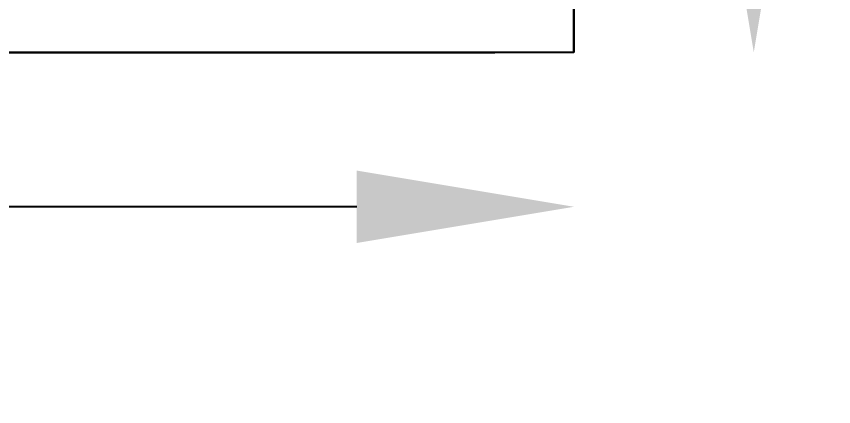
# Model space of a CAD drawing. Header units: metres. Extents: x 0 to 298, y 0 to 162.
# Drawn here: x 209.741 to 210.607, y 94.052 to 94.465 of the extents above; entities that cross this region are included whole.
import ezdxf

# ---------------------------------------------------------------- set-up
doc = ezdxf.new("R2010")
doc.units = ezdxf.units.M
doc.header["$MEASUREMENT"] = 0
doc.styles.add('working', font='timesbd.ttf', dxfattribs={"height": 0.25})
doc.dimstyles.new('new model', dxfattribs={"dimtxt": 0.25, "dimasz": 0.23, "dimexe": 0.1, "dimexo": 0.1, "dimgap": 0, "dimtad": 0, "dimtoh": 1, "dimzin": 1, "dimdsep": 46, "dimtxsty": 'working', "dimcen": 0.09, "dimse1": 1, "dimse2": 1, "dimclrd": 8, "dimclre": 8, "dimclrt": 3, "dimadec": 1, "dimazin": 0, "dimtfac": 1, "dimtofl": 0, "dimtmove": 0, "dimatfit": 3, "dimfxl": 0, "dimtolj": 1, "dimtzin": 0, "dimlwd": -1, "dimlwe": -1, "dimarcsym": 0})

# ---------------------------------------------------------------- blocks, each defined once
blk = doc.blocks.new('*D237')
at = {"color": 8}
for p, q in [((210.5225, 95.9972), (210.5225, 95.63194)), ((210.5225, 94.6572), (210.5225, 95.02247))]:
    blk.add_line(p, q, dxfattribs=at)
at = {"color": 8, "lineweight": 35}
for points in [[(210.48416, 95.9972), (210.56083, 95.9972), (210.5225, 96.2272)], [(210.48416, 94.6572), (210.56083, 94.6572), (210.5225, 94.4272)]]:
    blk.add_solid(points, dxfattribs=at)
at = {"layer": 'Defpoints', "color": 0, "lineweight": 35}
for p in [(210.33203, 96.2272), (210.33203, 94.4272), (210.5225, 94.4272)]:
    blk.add_point(p, dxfattribs=at)
at = {"color": 3, "insert": (210.5225, 95.3272), "char_height": 0.25, "attachment_point": 5, "rotation": 90, "style": 'working'}
blk.add_mtext('\\A1;1.80', dxfattribs=at)
blk = doc.blocks.new('*D83')
at = {"color": 8}
for p, q in [((202.56203, 94.26374), (206.0216, 94.26374)), ((210.10203, 94.26374), (206.64245, 94.26374))]:
    blk.add_line(p, q, dxfattribs=at)
at = {"color": 8, "lineweight": 35}
for points in [[(202.56203, 94.30208), (202.56203, 94.22541), (202.33203, 94.26374)], [(210.10203, 94.30208), (210.10203, 94.22541), (210.33203, 94.26374)]]:
    blk.add_solid(points, dxfattribs=at)
at = {"layer": 'Defpoints', "color": 0, "lineweight": 35}
for p in [(202.33203, 94.4272), (210.33203, 94.4272), (210.33203, 94.26374)]:
    blk.add_point(p, dxfattribs=at)
at = {"color": 3, "insert": (206.33203, 94.26374), "char_height": 0.25, "attachment_point": 5, "style": 'working'}
blk.add_mtext('\\A1;8.00', dxfattribs=at)

msp = doc.modelspace()

# ---------------------------------------------------------------- linework, layer by layer
at = {"ltscale": 0.25}
for p, q in [((210.33203, 94.4272), (210.33203, 96.2272)), ((202.24815, 94.4272), (210.24815, 94.4272))]:
    msp.add_line(p, q, dxfattribs=at)
msp.add_line((195.84815, 94.4272), (210.24815, 94.4272))
msp.add_lwpolyline([(173.13408, 107.0472), (225.20038, 107.0472), (225.2013, 91.89751), (216.30083, 91.89751), (216.30083, 96.2272), (210.33203, 96.2272), (210.33203, 94.4272), (202.33203, 94.4272), (202.33203, 93.4272), (195.84815, 93.4272), (195.84815, 94.4272), (187.8483, 94.4272), (187.8483, 96.2272), (183.35038, 96.2272), (183.35038, 91.8972), (184.35038, 91.8972), (184.35038, 88.3122), (173.13408, 88.3122)], close=True)

# ---------------------------------------------------------------- dimensions: what is measured, and where the dimension line sits
dim = msp.add_linear_dim(base=(210.5225, 94.4272), p1=(210.33203, 96.2272), p2=(210.33203, 94.4272), angle=90, dimstyle='new model', override={"dimpost": '\\X'})
dim.commit()
dim.dimension.update_dxf_attribs({"geometry": '*D237', "text_midpoint": (210.5225, 95.3272)})
dim = msp.add_linear_dim(base=(210.33203, 94.26374), p1=(202.33203, 94.4272), p2=(210.33203, 94.4272), dimstyle='new model', override={"dimpost": '\\X'})
dim.commit()
dim.dimension.update_dxf_attribs({"geometry": '*D83', "text_midpoint": (206.33203, 94.26374)})

doc.saveas('drawing.dxf')
